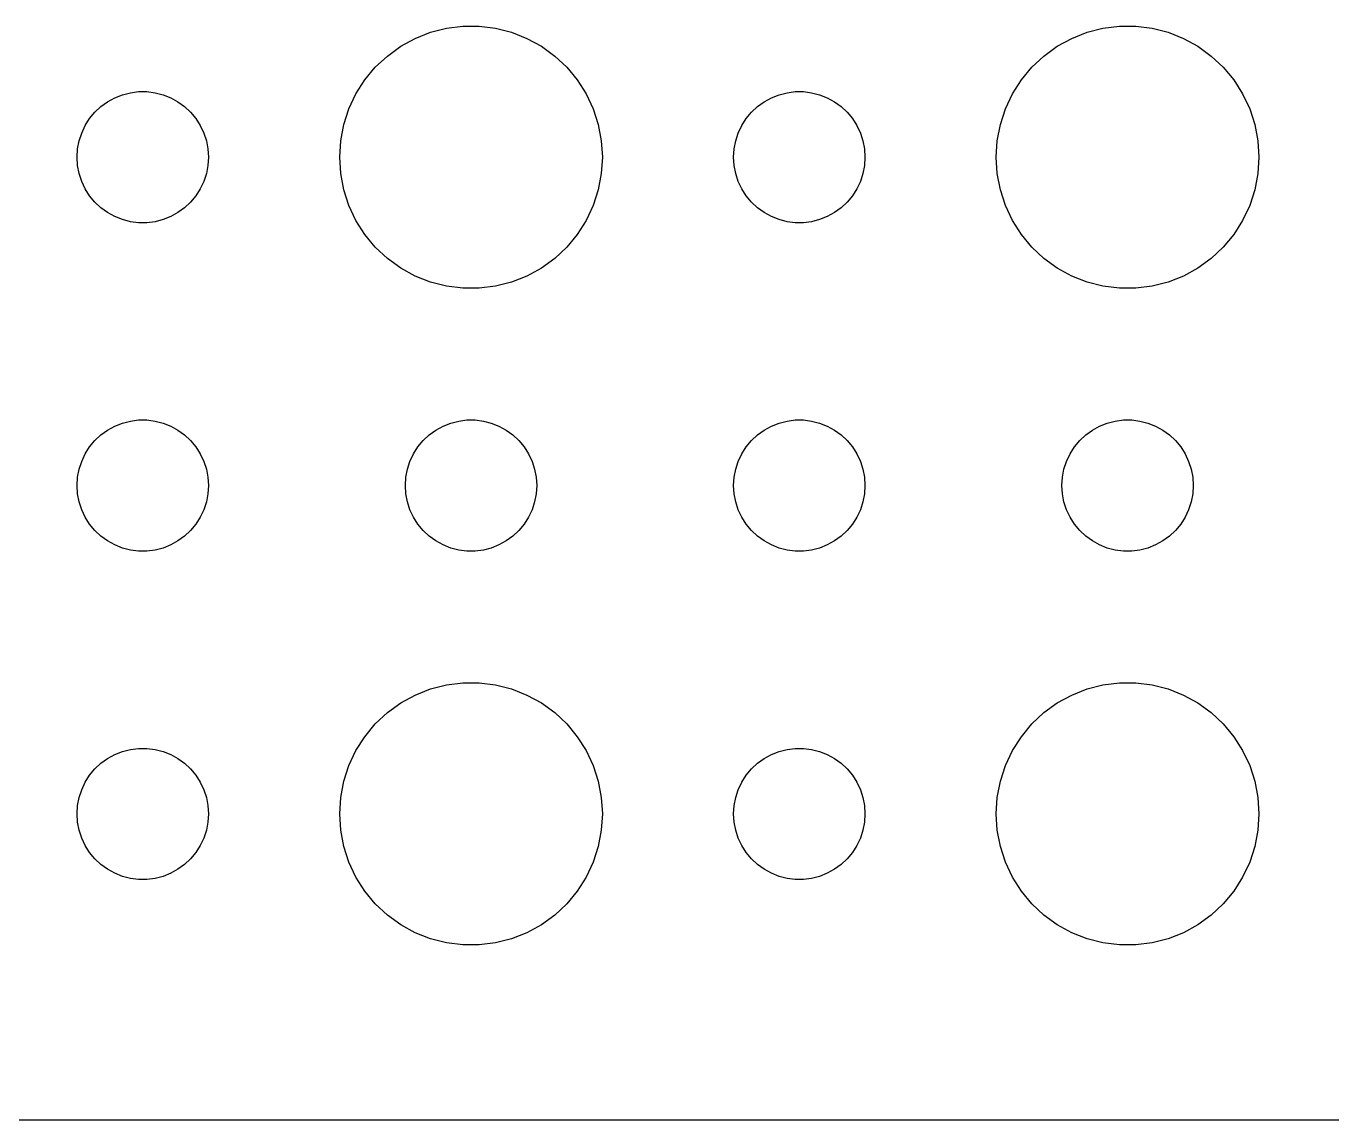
# Model space of a CAD drawing. Header units: metres. Extents: x -120 to 120, y -119 to 119.
# Drawn here: x -62.66 to -32.83, y -119.49 to -94.51 of the extents above; entities that cross this region are included whole.
import ezdxf

# ---------------------------------------------------------------- set-up
doc = ezdxf.new("R2010")
doc.units = ezdxf.units.M

msp = doc.modelspace()

# ---------------------------------------------------------------- linework, layer by layer
for p, q in [((-53.427, -94.6468), (-53.0621, -94.5531)), ((-53.0621, -94.5531), (-52.6884, -94.5059)), ((-52.6884, -94.5059), (-52.3116, -94.5059)), ((-52.3116, -94.5059), (-51.9379, -94.5531)), ((-51.9379, -94.5531), (-51.5729, -94.6468)), ((-38.427, -94.6468), (-38.0621, -94.5531)), ((-38.0621, -94.5531), (-37.6884, -94.5059)), ((-37.6884, -94.5059), (-37.3116, -94.5059)), ((-37.3116, -94.5059), (-36.9379, -94.5531)), ((-36.9379, -94.5531), (-36.5729, -94.6468)), ((-54.1075, -94.967), (-53.7773, -94.7855)), ((-53.7773, -94.7855), (-53.427, -94.6468)), ((-51.5729, -94.6468), (-51.2227, -94.7855)), ((-51.2227, -94.7855), (-50.8925, -94.967)), ((-39.1075, -94.967), (-38.7773, -94.7855)), ((-38.7773, -94.7855), (-38.427, -94.6468)), ((-36.5729, -94.6468), (-36.2227, -94.7855)), ((-36.2227, -94.7855), (-35.8925, -94.967)), ((-54.4123, -95.1885), (-54.1075, -94.967)), ((-50.8925, -94.967), (-50.5877, -95.1885)), ((-39.4123, -95.1885), (-39.1075, -94.967)), ((-35.8925, -94.967), (-35.5877, -95.1885)), ((-54.927, -95.7366), (-54.6869, -95.4464)), ((-54.6869, -95.4464), (-54.4123, -95.1885)), ((-50.5877, -95.1885), (-50.3131, -95.4464)), ((-50.3131, -95.4464), (-50.0729, -95.7366)), ((-39.927, -95.7366), (-39.6869, -95.4464)), ((-39.6869, -95.4464), (-39.4123, -95.1885)), ((-35.5877, -95.1885), (-35.3131, -95.4464)), ((-35.3131, -95.4464), (-35.0729, -95.7366)), ((-55.1289, -96.0547), (-54.927, -95.7366)), ((-50.0729, -95.7366), (-49.8711, -96.0547)), ((-40.1289, -96.0547), (-39.927, -95.7366)), ((-35.0729, -95.7366), (-34.8711, -96.0547)), ((-60.4635, -96.0734), (-60.2811, -96.0266)), ((-60.2811, -96.0266), (-60.0942, -96.003)), ((-60.0942, -96.003), (-59.9058, -96.003)), ((-59.9058, -96.003), (-59.7189, -96.0266)), ((-59.7189, -96.0266), (-59.5365, -96.0734)), ((-55.2893, -96.3956), (-55.1289, -96.0547)), ((-49.8711, -96.0547), (-49.7107, -96.3956)), ((-45.4635, -96.0734), (-45.2811, -96.0266)), ((-45.2811, -96.0266), (-45.0942, -96.003)), ((-45.0942, -96.003), (-44.9058, -96.003)), ((-44.9058, -96.003), (-44.7189, -96.0266)), ((-44.7189, -96.0266), (-44.5365, -96.0734)), ((-40.2893, -96.3956), (-40.1289, -96.0547)), ((-34.8711, -96.0547), (-34.7107, -96.3956)), ((-61.0934, -96.4732), (-60.9561, -96.3442)), ((-60.9561, -96.3442), (-60.8037, -96.2335)), ((-60.8037, -96.2335), (-60.6387, -96.1428)), ((-60.6387, -96.1428), (-60.4635, -96.0734)), ((-59.5365, -96.0734), (-59.3613, -96.1428)), ((-59.3613, -96.1428), (-59.1963, -96.2335)), ((-59.1963, -96.2335), (-59.0439, -96.3442)), ((-59.0439, -96.3442), (-58.9065, -96.4732)), ((-46.0934, -96.4732), (-45.9561, -96.3442)), ((-45.9561, -96.3442), (-45.8037, -96.2335)), ((-45.8037, -96.2335), (-45.6387, -96.1428)), ((-45.6387, -96.1428), (-45.4635, -96.0734)), ((-44.5365, -96.0734), (-44.3613, -96.1428)), ((-44.3613, -96.1428), (-44.1963, -96.2335)), ((-44.1963, -96.2335), (-44.0439, -96.3442)), ((-44.0439, -96.3442), (-43.9065, -96.4732)), ((-61.3145, -96.7774), (-61.2135, -96.6183)), ((-61.2135, -96.6183), (-61.0934, -96.4732)), ((-58.9065, -96.4732), (-58.7865, -96.6183)), ((-58.7865, -96.6183), (-58.6855, -96.7774)), ((-55.4057, -96.7539), (-55.2893, -96.3956)), ((-49.7107, -96.3956), (-49.5942, -96.7539)), ((-46.3145, -96.7774), (-46.2135, -96.6183)), ((-46.2135, -96.6183), (-46.0934, -96.4732)), ((-43.9065, -96.4732), (-43.7865, -96.6183)), ((-43.7865, -96.6183), (-43.6855, -96.7774)), ((-40.4057, -96.7539), (-40.2893, -96.3956)), ((-34.7107, -96.3956), (-34.5942, -96.7539)), ((-61.4529, -97.127), (-61.3947, -96.9478)), ((-61.3947, -96.9478), (-61.3145, -96.7774)), ((-58.6855, -96.7774), (-58.6053, -96.9478)), ((-58.6053, -96.9478), (-58.5471, -97.127)), ((-55.4763, -97.124), (-55.4057, -96.7539)), ((-49.5942, -96.7539), (-49.5237, -97.124)), ((-46.4529, -97.127), (-46.3947, -96.9478)), ((-46.3947, -96.9478), (-46.3145, -96.7774)), ((-43.6855, -96.7774), (-43.6053, -96.9478)), ((-43.6053, -96.9478), (-43.5471, -97.127)), ((-40.4763, -97.124), (-40.4057, -96.7539)), ((-34.5942, -96.7539), (-34.5237, -97.124)), ((-61.4882, -97.312), (-61.4529, -97.127)), ((-58.5471, -97.127), (-58.5118, -97.312)), ((-55.5, -97.5), (-55.4763, -97.124)), ((-49.5237, -97.124), (-49.5, -97.5)), ((-46.4882, -97.312), (-46.4529, -97.127)), ((-43.5471, -97.127), (-43.5118, -97.312)), ((-40.5, -97.5), (-40.4763, -97.124)), ((-34.5237, -97.124), (-34.5, -97.5)), ((-61.5, -97.5), (-61.4882, -97.312)), ((-61.4882, -97.688), (-61.5, -97.5)), ((-58.5118, -97.312), (-58.5, -97.5)), ((-58.5, -97.5), (-58.5118, -97.688)), ((-55.4763, -97.876), (-55.5, -97.5)), ((-49.5, -97.5), (-49.5237, -97.876)), ((-46.5, -97.5), (-46.4882, -97.312)), ((-46.4882, -97.688), (-46.5, -97.5)), ((-43.5118, -97.312), (-43.5, -97.5)), ((-43.5, -97.5), (-43.5118, -97.688)), ((-40.4763, -97.876), (-40.5, -97.5)), ((-34.5, -97.5), (-34.5237, -97.876)), ((-61.4529, -97.873), (-61.4882, -97.688)), ((-58.5118, -97.688), (-58.5471, -97.873)), ((-46.4529, -97.873), (-46.4882, -97.688)), ((-43.5118, -97.688), (-43.5471, -97.873)), ((-61.3947, -98.0522), (-61.4529, -97.873)), ((-61.3145, -98.2226), (-61.3947, -98.0522)), ((-58.6053, -98.0522), (-58.6855, -98.2226)), ((-58.5471, -97.873), (-58.6053, -98.0522)), ((-55.4057, -98.2461), (-55.4763, -97.876)), ((-49.5237, -97.876), (-49.5942, -98.2461)), ((-46.3947, -98.0522), (-46.4529, -97.873)), ((-46.3145, -98.2226), (-46.3947, -98.0522)), ((-43.6053, -98.0522), (-43.6855, -98.2226)), ((-43.5471, -97.873), (-43.6053, -98.0522)), ((-40.4057, -98.2461), (-40.4763, -97.876)), ((-34.5237, -97.876), (-34.5942, -98.2461)), ((-61.2135, -98.3817), (-61.3145, -98.2226)), ((-61.0934, -98.5268), (-61.2135, -98.3817)), ((-58.7865, -98.3817), (-58.9065, -98.5268)), ((-58.6855, -98.2226), (-58.7865, -98.3817)), ((-55.2893, -98.6044), (-55.4057, -98.2461)), ((-49.5942, -98.2461), (-49.7107, -98.6044)), ((-46.2135, -98.3817), (-46.3145, -98.2226)), ((-46.0934, -98.5268), (-46.2135, -98.3817)), ((-43.7865, -98.3817), (-43.9065, -98.5268)), ((-43.6855, -98.2226), (-43.7865, -98.3817)), ((-40.2893, -98.6044), (-40.4057, -98.2461)), ((-34.5942, -98.2461), (-34.7107, -98.6044)), ((-60.9561, -98.6558), (-61.0934, -98.5268)), ((-60.8037, -98.7665), (-60.9561, -98.6558)), ((-59.0439, -98.6558), (-59.1963, -98.7665)), ((-58.9065, -98.5268), (-59.0439, -98.6558)), ((-55.1289, -98.9453), (-55.2893, -98.6044)), ((-49.7107, -98.6044), (-49.8711, -98.9453)), ((-45.9561, -98.6558), (-46.0934, -98.5268)), ((-45.8037, -98.7665), (-45.9561, -98.6558)), ((-44.0439, -98.6558), (-44.1963, -98.7665)), ((-43.9065, -98.5268), (-44.0439, -98.6558)), ((-40.1289, -98.9453), (-40.2893, -98.6044)), ((-34.7107, -98.6044), (-34.8711, -98.9453)), ((-60.6387, -98.8572), (-60.8037, -98.7665)), ((-60.4635, -98.9266), (-60.6387, -98.8572)), ((-60.2811, -98.9734), (-60.4635, -98.9266)), ((-60.0942, -98.997), (-60.2811, -98.9734)), ((-59.9058, -98.997), (-60.0942, -98.997)), ((-59.7189, -98.9734), (-59.9058, -98.997)), ((-59.5365, -98.9266), (-59.7189, -98.9734)), ((-59.3613, -98.8572), (-59.5365, -98.9266)), ((-59.1963, -98.7665), (-59.3613, -98.8572)), ((-54.927, -99.2634), (-55.1289, -98.9453)), ((-49.8711, -98.9453), (-50.0729, -99.2634)), ((-45.6387, -98.8572), (-45.8037, -98.7665)), ((-45.4635, -98.9266), (-45.6387, -98.8572)), ((-45.2811, -98.9734), (-45.4635, -98.9266)), ((-45.0942, -98.997), (-45.2811, -98.9734)), ((-44.9058, -98.997), (-45.0942, -98.997)), ((-44.7189, -98.9734), (-44.9058, -98.997)), ((-44.5365, -98.9266), (-44.7189, -98.9734)), ((-44.3613, -98.8572), (-44.5365, -98.9266)), ((-44.1963, -98.7665), (-44.3613, -98.8572)), ((-39.927, -99.2634), (-40.1289, -98.9453)), ((-34.8711, -98.9453), (-35.0729, -99.2634)), ((-54.6869, -99.5536), (-54.927, -99.2634)), ((-50.0729, -99.2634), (-50.3131, -99.5536)), ((-39.6869, -99.5536), (-39.927, -99.2634)), ((-35.0729, -99.2634), (-35.3131, -99.5536)), ((-54.4123, -99.8115), (-54.6869, -99.5536)), ((-50.3131, -99.5536), (-50.5877, -99.8115)), ((-39.4123, -99.8115), (-39.6869, -99.5536)), ((-35.3131, -99.5536), (-35.5877, -99.8115)), ((-54.1075, -100.033), (-54.4123, -99.8115)), ((-50.5877, -99.8115), (-50.8925, -100.033)), ((-39.1075, -100.033), (-39.4123, -99.8115)), ((-35.5877, -99.8115), (-35.8925, -100.033)), ((-53.7773, -100.214), (-54.1075, -100.033)), ((-53.427, -100.353), (-53.7773, -100.214)), ((-51.2227, -100.214), (-51.5729, -100.353)), ((-50.8925, -100.033), (-51.2227, -100.214)), ((-38.7773, -100.214), (-39.1075, -100.033)), ((-38.427, -100.353), (-38.7773, -100.214)), ((-36.2227, -100.214), (-36.5729, -100.353)), ((-35.8925, -100.033), (-36.2227, -100.214)), ((-53.0621, -100.447), (-53.427, -100.353)), ((-52.6884, -100.494), (-53.0621, -100.447)), ((-52.3116, -100.494), (-52.6884, -100.494)), ((-51.9379, -100.447), (-52.3116, -100.494)), ((-51.5729, -100.353), (-51.9379, -100.447)), ((-38.0621, -100.447), (-38.427, -100.353)), ((-37.6884, -100.494), (-38.0621, -100.447)), ((-37.3116, -100.494), (-37.6884, -100.494)), ((-36.9379, -100.447), (-37.3116, -100.494)), ((-36.5729, -100.353), (-36.9379, -100.447)), ((-60.2811, -103.527), (-60.0942, -103.503)), ((-60.0942, -103.503), (-59.9058, -103.503)), ((-59.9058, -103.503), (-59.7189, -103.527)), ((-52.7811, -103.527), (-52.5942, -103.503)), ((-52.5942, -103.503), (-52.4058, -103.503)), ((-52.4058, -103.503), (-52.2189, -103.527)), ((-45.2811, -103.527), (-45.0942, -103.503)), ((-45.0942, -103.503), (-44.9058, -103.503)), ((-44.9058, -103.503), (-44.7189, -103.527)), ((-37.7811, -103.527), (-37.5942, -103.503)), ((-37.5942, -103.503), (-37.4058, -103.503)), ((-37.4058, -103.503), (-37.2189, -103.527)), ((-60.9561, -103.844), (-60.8037, -103.734)), ((-60.8037, -103.734), (-60.6387, -103.643)), ((-60.6387, -103.643), (-60.4635, -103.573)), ((-60.4635, -103.573), (-60.2811, -103.527)), ((-59.7189, -103.527), (-59.5365, -103.573)), ((-59.5365, -103.573), (-59.3613, -103.643)), ((-59.3613, -103.643), (-59.1963, -103.734)), ((-59.1963, -103.734), (-59.0439, -103.844)), ((-53.4561, -103.844), (-53.3037, -103.734)), ((-53.3037, -103.734), (-53.1387, -103.643)), ((-53.1387, -103.643), (-52.9635, -103.573)), ((-52.9635, -103.573), (-52.7811, -103.527)), ((-52.2189, -103.527), (-52.0365, -103.573)), ((-52.0365, -103.573), (-51.8613, -103.643)), ((-51.8613, -103.643), (-51.6963, -103.734)), ((-51.6963, -103.734), (-51.5439, -103.844)), ((-45.9561, -103.844), (-45.8037, -103.734)), ((-45.8037, -103.734), (-45.6387, -103.643)), ((-45.6387, -103.643), (-45.4635, -103.573)), ((-45.4635, -103.573), (-45.2811, -103.527)), ((-44.7189, -103.527), (-44.5365, -103.573)), ((-44.5365, -103.573), (-44.3613, -103.643)), ((-44.3613, -103.643), (-44.1963, -103.734)), ((-44.1963, -103.734), (-44.0439, -103.844)), ((-38.4561, -103.844), (-38.3037, -103.734)), ((-38.3037, -103.734), (-38.1387, -103.643)), ((-38.1387, -103.643), (-37.9635, -103.573)), ((-37.9635, -103.573), (-37.7811, -103.527)), ((-37.2189, -103.527), (-37.0365, -103.573)), ((-37.0365, -103.573), (-36.8613, -103.643)), ((-36.8613, -103.643), (-36.6963, -103.734)), ((-36.6963, -103.734), (-36.5439, -103.844)), ((-61.2135, -104.118), (-61.0934, -103.973)), ((-61.0934, -103.973), (-60.9561, -103.844)), ((-59.0439, -103.844), (-58.9065, -103.973)), ((-58.9065, -103.973), (-58.7865, -104.118)), ((-53.7135, -104.118), (-53.5934, -103.973)), ((-53.5934, -103.973), (-53.4561, -103.844)), ((-51.5439, -103.844), (-51.4065, -103.973)), ((-51.4065, -103.973), (-51.2865, -104.118)), ((-46.2135, -104.118), (-46.0934, -103.973)), ((-46.0934, -103.973), (-45.9561, -103.844)), ((-44.0439, -103.844), (-43.9065, -103.973)), ((-43.9065, -103.973), (-43.7865, -104.118)), ((-38.7135, -104.118), (-38.5934, -103.973)), ((-38.5934, -103.973), (-38.4561, -103.844)), ((-36.5439, -103.844), (-36.4065, -103.973)), ((-36.4065, -103.973), (-36.2865, -104.118)), ((-61.3947, -104.448), (-61.3145, -104.277)), ((-61.3145, -104.277), (-61.2135, -104.118)), ((-58.7865, -104.118), (-58.6855, -104.277)), ((-58.6855, -104.277), (-58.6053, -104.448)), ((-53.8947, -104.448), (-53.8145, -104.277)), ((-53.8145, -104.277), (-53.7135, -104.118)), ((-51.2865, -104.118), (-51.1855, -104.277)), ((-51.1855, -104.277), (-51.1053, -104.448)), ((-46.3947, -104.448), (-46.3145, -104.277)), ((-46.3145, -104.277), (-46.2135, -104.118)), ((-43.7865, -104.118), (-43.6855, -104.277)), ((-43.6855, -104.277), (-43.6053, -104.448)), ((-38.8947, -104.448), (-38.8145, -104.277)), ((-38.8145, -104.277), (-38.7135, -104.118)), ((-36.2865, -104.118), (-36.1855, -104.277)), ((-36.1855, -104.277), (-36.1053, -104.448)), ((-61.4882, -104.812), (-61.4529, -104.627)), ((-61.4529, -104.627), (-61.3947, -104.448)), ((-58.6053, -104.448), (-58.5471, -104.627)), ((-58.5471, -104.627), (-58.5118, -104.812)), ((-53.9882, -104.812), (-53.9529, -104.627)), ((-53.9529, -104.627), (-53.8947, -104.448)), ((-51.1053, -104.448), (-51.0471, -104.627)), ((-51.0471, -104.627), (-51.0118, -104.812)), ((-46.4882, -104.812), (-46.4529, -104.627)), ((-46.4529, -104.627), (-46.3947, -104.448)), ((-43.6053, -104.448), (-43.5471, -104.627)), ((-43.5471, -104.627), (-43.5118, -104.812)), ((-38.9882, -104.812), (-38.9529, -104.627)), ((-38.9529, -104.627), (-38.8947, -104.448)), ((-36.1053, -104.448), (-36.0471, -104.627)), ((-36.0471, -104.627), (-36.0118, -104.812)), ((-61.5, -105), (-61.4882, -104.812)), ((-61.4882, -105.188), (-61.5, -105)), ((-58.5118, -104.812), (-58.5, -105)), ((-58.5, -105), (-58.5118, -105.188)), ((-54, -105), (-53.9882, -104.812)), ((-53.9882, -105.188), (-54, -105)), ((-51.0118, -104.812), (-51, -105)), ((-51, -105), (-51.0118, -105.188)), ((-46.5, -105), (-46.4882, -104.812)), ((-46.4882, -105.188), (-46.5, -105)), ((-43.5118, -104.812), (-43.5, -105)), ((-43.5, -105), (-43.5118, -105.188)), ((-39, -105), (-38.9882, -104.812)), ((-38.9882, -105.188), (-39, -105)), ((-36.0118, -104.812), (-36, -105)), ((-36, -105), (-36.0118, -105.188)), ((-61.4529, -105.373), (-61.4882, -105.188)), ((-58.5118, -105.188), (-58.5471, -105.373)), ((-53.9529, -105.373), (-53.9882, -105.188)), ((-51.0118, -105.188), (-51.0471, -105.373)), ((-46.4529, -105.373), (-46.4882, -105.188)), ((-43.5118, -105.188), (-43.5471, -105.373)), ((-38.9529, -105.373), (-38.9882, -105.188)), ((-36.0118, -105.188), (-36.0471, -105.373)), ((-61.3947, -105.552), (-61.4529, -105.373)), ((-61.3145, -105.723), (-61.3947, -105.552)), ((-58.6053, -105.552), (-58.6855, -105.723)), ((-58.5471, -105.373), (-58.6053, -105.552)), ((-53.8947, -105.552), (-53.9529, -105.373)), ((-53.8145, -105.723), (-53.8947, -105.552)), ((-51.1053, -105.552), (-51.1855, -105.723)), ((-51.0471, -105.373), (-51.1053, -105.552)), ((-46.3947, -105.552), (-46.4529, -105.373)), ((-46.3145, -105.723), (-46.3947, -105.552)), ((-43.6053, -105.552), (-43.6855, -105.723)), ((-43.5471, -105.373), (-43.6053, -105.552)), ((-38.8947, -105.552), (-38.9529, -105.373)), ((-38.8145, -105.723), (-38.8947, -105.552)), ((-36.1053, -105.552), (-36.1855, -105.723)), ((-36.0471, -105.373), (-36.1053, -105.552)), ((-61.2135, -105.882), (-61.3145, -105.723)), ((-61.0934, -106.027), (-61.2135, -105.882)), ((-58.7865, -105.882), (-58.9065, -106.027)), ((-58.6855, -105.723), (-58.7865, -105.882)), ((-53.7135, -105.882), (-53.8145, -105.723)), ((-53.5934, -106.027), (-53.7135, -105.882)), ((-51.2865, -105.882), (-51.4065, -106.027)), ((-51.1855, -105.723), (-51.2865, -105.882)), ((-46.2135, -105.882), (-46.3145, -105.723)), ((-46.0934, -106.027), (-46.2135, -105.882)), ((-43.7865, -105.882), (-43.9065, -106.027)), ((-43.6855, -105.723), (-43.7865, -105.882)), ((-38.7135, -105.882), (-38.8145, -105.723)), ((-38.5934, -106.027), (-38.7135, -105.882)), ((-36.2865, -105.882), (-36.4065, -106.027)), ((-36.1855, -105.723), (-36.2865, -105.882)), ((-60.9561, -106.156), (-61.0934, -106.027)), ((-60.8037, -106.266), (-60.9561, -106.156)), ((-59.0439, -106.156), (-59.1963, -106.266)), ((-58.9065, -106.027), (-59.0439, -106.156)), ((-53.4561, -106.156), (-53.5934, -106.027)), ((-53.3037, -106.266), (-53.4561, -106.156)), ((-51.5439, -106.156), (-51.6963, -106.266)), ((-51.4065, -106.027), (-51.5439, -106.156)), ((-45.9561, -106.156), (-46.0934, -106.027)), ((-45.8037, -106.266), (-45.9561, -106.156)), ((-44.0439, -106.156), (-44.1963, -106.266)), ((-43.9065, -106.027), (-44.0439, -106.156)), ((-38.4561, -106.156), (-38.5934, -106.027)), ((-38.3037, -106.266), (-38.4561, -106.156)), ((-36.5439, -106.156), (-36.6963, -106.266)), ((-36.4065, -106.027), (-36.5439, -106.156)), ((-60.6387, -106.357), (-60.8037, -106.266)), ((-60.4635, -106.427), (-60.6387, -106.357)), ((-60.2811, -106.473), (-60.4635, -106.427)), ((-60.0942, -106.497), (-60.2811, -106.473)), ((-59.9058, -106.497), (-60.0942, -106.497)), ((-59.7189, -106.473), (-59.9058, -106.497)), ((-59.5365, -106.427), (-59.7189, -106.473)), ((-59.3613, -106.357), (-59.5365, -106.427)), ((-59.1963, -106.266), (-59.3613, -106.357)), ((-53.1387, -106.357), (-53.3037, -106.266)), ((-52.9635, -106.427), (-53.1387, -106.357)), ((-52.7811, -106.473), (-52.9635, -106.427)), ((-52.5942, -106.497), (-52.7811, -106.473)), ((-52.4058, -106.497), (-52.5942, -106.497)), ((-52.2189, -106.473), (-52.4058, -106.497)), ((-52.0365, -106.427), (-52.2189, -106.473)), ((-51.8613, -106.357), (-52.0365, -106.427)), ((-51.6963, -106.266), (-51.8613, -106.357)), ((-45.6387, -106.357), (-45.8037, -106.266)), ((-45.4635, -106.427), (-45.6387, -106.357)), ((-45.2811, -106.473), (-45.4635, -106.427)), ((-45.0942, -106.497), (-45.2811, -106.473)), ((-44.9058, -106.497), (-45.0942, -106.497)), ((-44.7189, -106.473), (-44.9058, -106.497)), ((-44.5365, -106.427), (-44.7189, -106.473)), ((-44.3613, -106.357), (-44.5365, -106.427)), ((-44.1963, -106.266), (-44.3613, -106.357)), ((-38.1387, -106.357), (-38.3037, -106.266)), ((-37.9635, -106.427), (-38.1387, -106.357)), ((-37.7811, -106.473), (-37.9635, -106.427)), ((-37.5942, -106.497), (-37.7811, -106.473)), ((-37.4058, -106.497), (-37.5942, -106.497)), ((-37.2189, -106.473), (-37.4058, -106.497)), ((-37.0365, -106.427), (-37.2189, -106.473)), ((-36.8613, -106.357), (-37.0365, -106.427)), ((-36.6963, -106.266), (-36.8613, -106.357)), ((-53.7773, -109.786), (-53.427, -109.647)), ((-53.427, -109.647), (-53.0621, -109.553)), ((-53.0621, -109.553), (-52.6884, -109.506)), ((-52.6884, -109.506), (-52.3116, -109.506)), ((-52.3116, -109.506), (-51.9379, -109.553)), ((-51.9379, -109.553), (-51.5729, -109.647)), ((-51.5729, -109.647), (-51.2227, -109.786)), ((-38.7773, -109.786), (-38.427, -109.647)), ((-38.427, -109.647), (-38.0621, -109.553)), ((-38.0621, -109.553), (-37.6884, -109.506)), ((-37.6884, -109.506), (-37.3116, -109.506)), ((-37.3116, -109.506), (-36.9379, -109.553)), ((-36.9379, -109.553), (-36.5729, -109.647)), ((-36.5729, -109.647), (-36.2227, -109.786)), ((-54.4123, -110.188), (-54.1075, -109.967)), ((-54.1075, -109.967), (-53.7773, -109.786)), ((-51.2227, -109.786), (-50.8925, -109.967)), ((-50.8925, -109.967), (-50.5877, -110.188)), ((-39.4123, -110.188), (-39.1075, -109.967)), ((-39.1075, -109.967), (-38.7773, -109.786)), ((-36.2227, -109.786), (-35.8925, -109.967)), ((-35.8925, -109.967), (-35.5877, -110.188)), ((-54.6869, -110.446), (-54.4123, -110.188)), ((-50.5877, -110.188), (-50.3131, -110.446)), ((-39.6869, -110.446), (-39.4123, -110.188)), ((-35.5877, -110.188), (-35.3131, -110.446)), ((-54.927, -110.737), (-54.6869, -110.446)), ((-50.3131, -110.446), (-50.0729, -110.737)), ((-39.927, -110.737), (-39.6869, -110.446)), ((-35.3131, -110.446), (-35.0729, -110.737)), ((-55.1289, -111.055), (-54.927, -110.737)), ((-50.0729, -110.737), (-49.8711, -111.055)), ((-40.1289, -111.055), (-39.927, -110.737)), ((-35.0729, -110.737), (-34.8711, -111.055)), ((-60.9561, -111.344), (-60.8037, -111.234)), ((-60.8037, -111.234), (-60.6387, -111.143)), ((-60.6387, -111.143), (-60.4635, -111.073)), ((-60.4635, -111.073), (-60.2811, -111.027)), ((-60.2811, -111.027), (-60.0942, -111.003)), ((-60.0942, -111.003), (-59.9058, -111.003)), ((-59.9058, -111.003), (-59.7189, -111.027)), ((-59.7189, -111.027), (-59.5365, -111.073)), ((-59.5365, -111.073), (-59.3613, -111.143)), ((-59.3613, -111.143), (-59.1963, -111.234)), ((-59.1963, -111.234), (-59.0439, -111.344)), ((-55.2893, -111.396), (-55.1289, -111.055)), ((-49.8711, -111.055), (-49.7107, -111.396)), ((-45.9561, -111.344), (-45.8037, -111.234)), ((-45.8037, -111.234), (-45.6387, -111.143)), ((-45.6387, -111.143), (-45.4635, -111.073)), ((-45.4635, -111.073), (-45.2811, -111.027)), ((-45.2811, -111.027), (-45.0942, -111.003)), ((-45.0942, -111.003), (-44.9058, -111.003)), ((-44.9058, -111.003), (-44.7189, -111.027)), ((-44.7189, -111.027), (-44.5365, -111.073)), ((-44.5365, -111.073), (-44.3613, -111.143)), ((-44.3613, -111.143), (-44.1963, -111.234)), ((-44.1963, -111.234), (-44.0439, -111.344)), ((-40.2893, -111.396), (-40.1289, -111.055)), ((-34.8711, -111.055), (-34.7107, -111.396)), ((-61.2135, -111.618), (-61.0934, -111.473)), ((-61.0934, -111.473), (-60.9561, -111.344)), ((-59.0439, -111.344), (-58.9065, -111.473)), ((-58.9065, -111.473), (-58.7865, -111.618)), ((-55.4057, -111.754), (-55.2893, -111.396)), ((-49.7107, -111.396), (-49.5942, -111.754)), ((-46.2135, -111.618), (-46.0934, -111.473)), ((-46.0934, -111.473), (-45.9561, -111.344)), ((-44.0439, -111.344), (-43.9065, -111.473)), ((-43.9065, -111.473), (-43.7865, -111.618)), ((-40.4057, -111.754), (-40.2893, -111.396)), ((-34.7107, -111.396), (-34.5942, -111.754)), ((-61.3947, -111.948), (-61.3145, -111.777)), ((-61.3145, -111.777), (-61.2135, -111.618)), ((-58.7865, -111.618), (-58.6855, -111.777)), ((-58.6855, -111.777), (-58.6053, -111.948)), ((-55.4763, -112.124), (-55.4057, -111.754)), ((-49.5942, -111.754), (-49.5237, -112.124)), ((-46.3947, -111.948), (-46.3145, -111.777)), ((-46.3145, -111.777), (-46.2135, -111.618)), ((-43.7865, -111.618), (-43.6855, -111.777)), ((-43.6855, -111.777), (-43.6053, -111.948)), ((-40.4763, -112.124), (-40.4057, -111.754)), ((-34.5942, -111.754), (-34.5237, -112.124)), ((-61.4882, -112.312), (-61.4529, -112.127)), ((-61.4529, -112.127), (-61.3947, -111.948)), ((-58.6053, -111.948), (-58.5471, -112.127)), ((-58.5471, -112.127), (-58.5118, -112.312)), ((-55.5, -112.5), (-55.4763, -112.124)), ((-49.5237, -112.124), (-49.5, -112.5)), ((-46.4882, -112.312), (-46.4529, -112.127)), ((-46.4529, -112.127), (-46.3947, -111.948)), ((-43.6053, -111.948), (-43.5471, -112.127)), ((-43.5471, -112.127), (-43.5118, -112.312)), ((-40.5, -112.5), (-40.4763, -112.124)), ((-34.5237, -112.124), (-34.5, -112.5)), ((-61.5, -112.5), (-61.4882, -112.312)), ((-58.5118, -112.312), (-58.5, -112.5)), ((-46.5, -112.5), (-46.4882, -112.312)), ((-43.5118, -112.312), (-43.5, -112.5)), ((-61.4882, -112.688), (-61.5, -112.5)), ((-61.4529, -112.873), (-61.4882, -112.688)), ((-58.5118, -112.688), (-58.5471, -112.873)), ((-58.5, -112.5), (-58.5118, -112.688)), ((-55.4763, -112.876), (-55.5, -112.5)), ((-49.5, -112.5), (-49.5237, -112.876)), ((-46.4882, -112.688), (-46.5, -112.5)), ((-46.4529, -112.873), (-46.4882, -112.688)), ((-43.5118, -112.688), (-43.5471, -112.873)), ((-43.5, -112.5), (-43.5118, -112.688)), ((-40.4763, -112.876), (-40.5, -112.5)), ((-34.5, -112.5), (-34.5237, -112.876)), ((-61.3947, -113.052), (-61.4529, -112.873)), ((-61.3145, -113.223), (-61.3947, -113.052)), ((-58.6053, -113.052), (-58.6855, -113.223)), ((-58.5471, -112.873), (-58.6053, -113.052)), ((-55.4057, -113.246), (-55.4763, -112.876)), ((-49.5237, -112.876), (-49.5942, -113.246)), ((-46.3947, -113.052), (-46.4529, -112.873)), ((-46.3145, -113.223), (-46.3947, -113.052)), ((-43.6053, -113.052), (-43.6855, -113.223)), ((-43.5471, -112.873), (-43.6053, -113.052)), ((-40.4057, -113.246), (-40.4763, -112.876)), ((-34.5237, -112.876), (-34.5942, -113.246)), ((-61.2135, -113.382), (-61.3145, -113.223)), ((-58.6855, -113.223), (-58.7865, -113.382)), ((-55.2893, -113.604), (-55.4057, -113.246)), ((-49.5942, -113.246), (-49.7107, -113.604)), ((-46.2135, -113.382), (-46.3145, -113.223)), ((-43.6855, -113.223), (-43.7865, -113.382)), ((-40.2893, -113.604), (-40.4057, -113.246)), ((-34.5942, -113.246), (-34.7107, -113.604)), ((-61.0934, -113.527), (-61.2135, -113.382)), ((-60.9561, -113.656), (-61.0934, -113.527)), ((-60.8037, -113.766), (-60.9561, -113.656)), ((-59.0439, -113.656), (-59.1963, -113.766)), ((-58.9065, -113.527), (-59.0439, -113.656)), ((-58.7865, -113.382), (-58.9065, -113.527)), ((-55.1289, -113.945), (-55.2893, -113.604)), ((-49.7107, -113.604), (-49.8711, -113.945)), ((-46.0934, -113.527), (-46.2135, -113.382)), ((-45.9561, -113.656), (-46.0934, -113.527)), ((-45.8037, -113.766), (-45.9561, -113.656)), ((-44.0439, -113.656), (-44.1963, -113.766)), ((-43.9065, -113.527), (-44.0439, -113.656)), ((-43.7865, -113.382), (-43.9065, -113.527)), ((-40.1289, -113.945), (-40.2893, -113.604)), ((-34.7107, -113.604), (-34.8711, -113.945)), ((-60.6387, -113.857), (-60.8037, -113.766)), ((-60.4635, -113.927), (-60.6387, -113.857)), ((-60.2811, -113.973), (-60.4635, -113.927)), ((-59.5365, -113.927), (-59.7189, -113.973)), ((-59.3613, -113.857), (-59.5365, -113.927)), ((-59.1963, -113.766), (-59.3613, -113.857)), ((-54.927, -114.263), (-55.1289, -113.945)), ((-49.8711, -113.945), (-50.0729, -114.263)), ((-45.6387, -113.857), (-45.8037, -113.766)), ((-45.4635, -113.927), (-45.6387, -113.857)), ((-45.2811, -113.973), (-45.4635, -113.927)), ((-44.5365, -113.927), (-44.7189, -113.973)), ((-44.3613, -113.857), (-44.5365, -113.927)), ((-44.1963, -113.766), (-44.3613, -113.857)), ((-39.927, -114.263), (-40.1289, -113.945)), ((-34.8711, -113.945), (-35.0729, -114.263)), ((-60.0942, -113.997), (-60.2811, -113.973)), ((-59.9058, -113.997), (-60.0942, -113.997)), ((-59.7189, -113.973), (-59.9058, -113.997)), ((-45.0942, -113.997), (-45.2811, -113.973)), ((-44.9058, -113.997), (-45.0942, -113.997)), ((-44.7189, -113.973), (-44.9058, -113.997)), ((-54.6869, -114.554), (-54.927, -114.263)), ((-54.4123, -114.812), (-54.6869, -114.554)), ((-50.3131, -114.554), (-50.5877, -114.812)), ((-50.0729, -114.263), (-50.3131, -114.554)), ((-39.6869, -114.554), (-39.927, -114.263)), ((-39.4123, -114.812), (-39.6869, -114.554)), ((-35.3131, -114.554), (-35.5877, -114.812)), ((-35.0729, -114.263), (-35.3131, -114.554)), ((-54.1075, -115.033), (-54.4123, -114.812)), ((-50.5877, -114.812), (-50.8925, -115.033)), ((-39.1075, -115.033), (-39.4123, -114.812)), ((-35.5877, -114.812), (-35.8925, -115.033)), ((-53.7773, -115.214), (-54.1075, -115.033)), ((-50.8925, -115.033), (-51.2227, -115.214)), ((-38.7773, -115.214), (-39.1075, -115.033)), ((-35.8925, -115.033), (-36.2227, -115.214)), ((-53.427, -115.353), (-53.7773, -115.214)), ((-53.0621, -115.447), (-53.427, -115.353)), ((-52.6884, -115.494), (-53.0621, -115.447)), ((-51.9379, -115.447), (-52.3116, -115.494)), ((-51.5729, -115.353), (-51.9379, -115.447)), ((-51.2227, -115.214), (-51.5729, -115.353)), ((-38.427, -115.353), (-38.7773, -115.214)), ((-38.0621, -115.447), (-38.427, -115.353)), ((-37.6884, -115.494), (-38.0621, -115.447)), ((-36.9379, -115.447), (-37.3116, -115.494)), ((-36.5729, -115.353), (-36.9379, -115.447)), ((-36.2227, -115.214), (-36.5729, -115.353)), ((-52.3116, -115.494), (-52.6884, -115.494)), ((-37.3116, -115.494), (-37.6884, -115.494)), ((-114.814, -119.49), (114.814, -119.49))]:
    msp.add_line(p, q)

doc.saveas('drawing.dxf')
